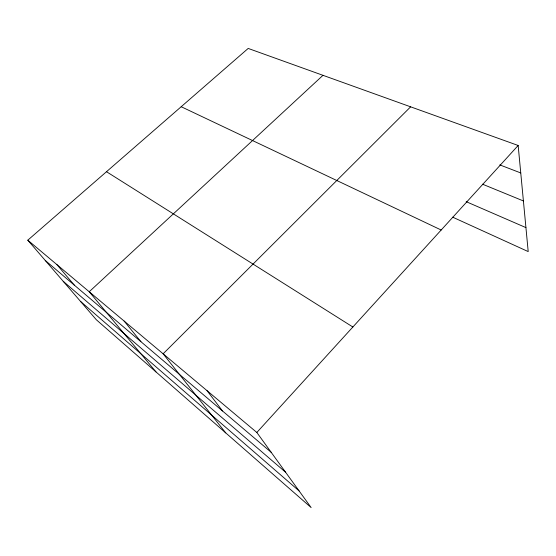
<?xml version="1.0" encoding="UTF-8"?>
<svg xmlns="http://www.w3.org/2000/svg" width="556" height="556" viewBox="0 0 556 556"><rect width="100%" height="100%" fill="white"/><g stroke="black" fill="none" stroke-linecap="round" stroke-linejoin="round"><path stroke-width="0.83" d="M256.83 432.471L518.157 145.477L248.191 48.435L27.8 240.185L96.32 319.742L311.131 507.565L256.83 432.471L27.8 240.185M410.627 106.828L163.13 353.804L225.75 432.909M322.994 75.324L89.224 291.754L155.993 371.915M499.802 164.896L520.757 172.951M482.525 184.189L523.404 200.952M466.192 201.675L525.927 227.612M452.688 217.174L528.2 251.583L518.157 145.477M181.2 106.724L441.179 230.01M106.502 171.714L352.865 327.004M45.238 260.437L271.154 452.285M63.231 281.322L285.562 472.204M80.557 301.442L299.1 490.927M56.927 264.642L74.289 285.103M124.113 321.048L140.932 341.704M207.04 390.666L222.518 410.981"/></g></svg>
